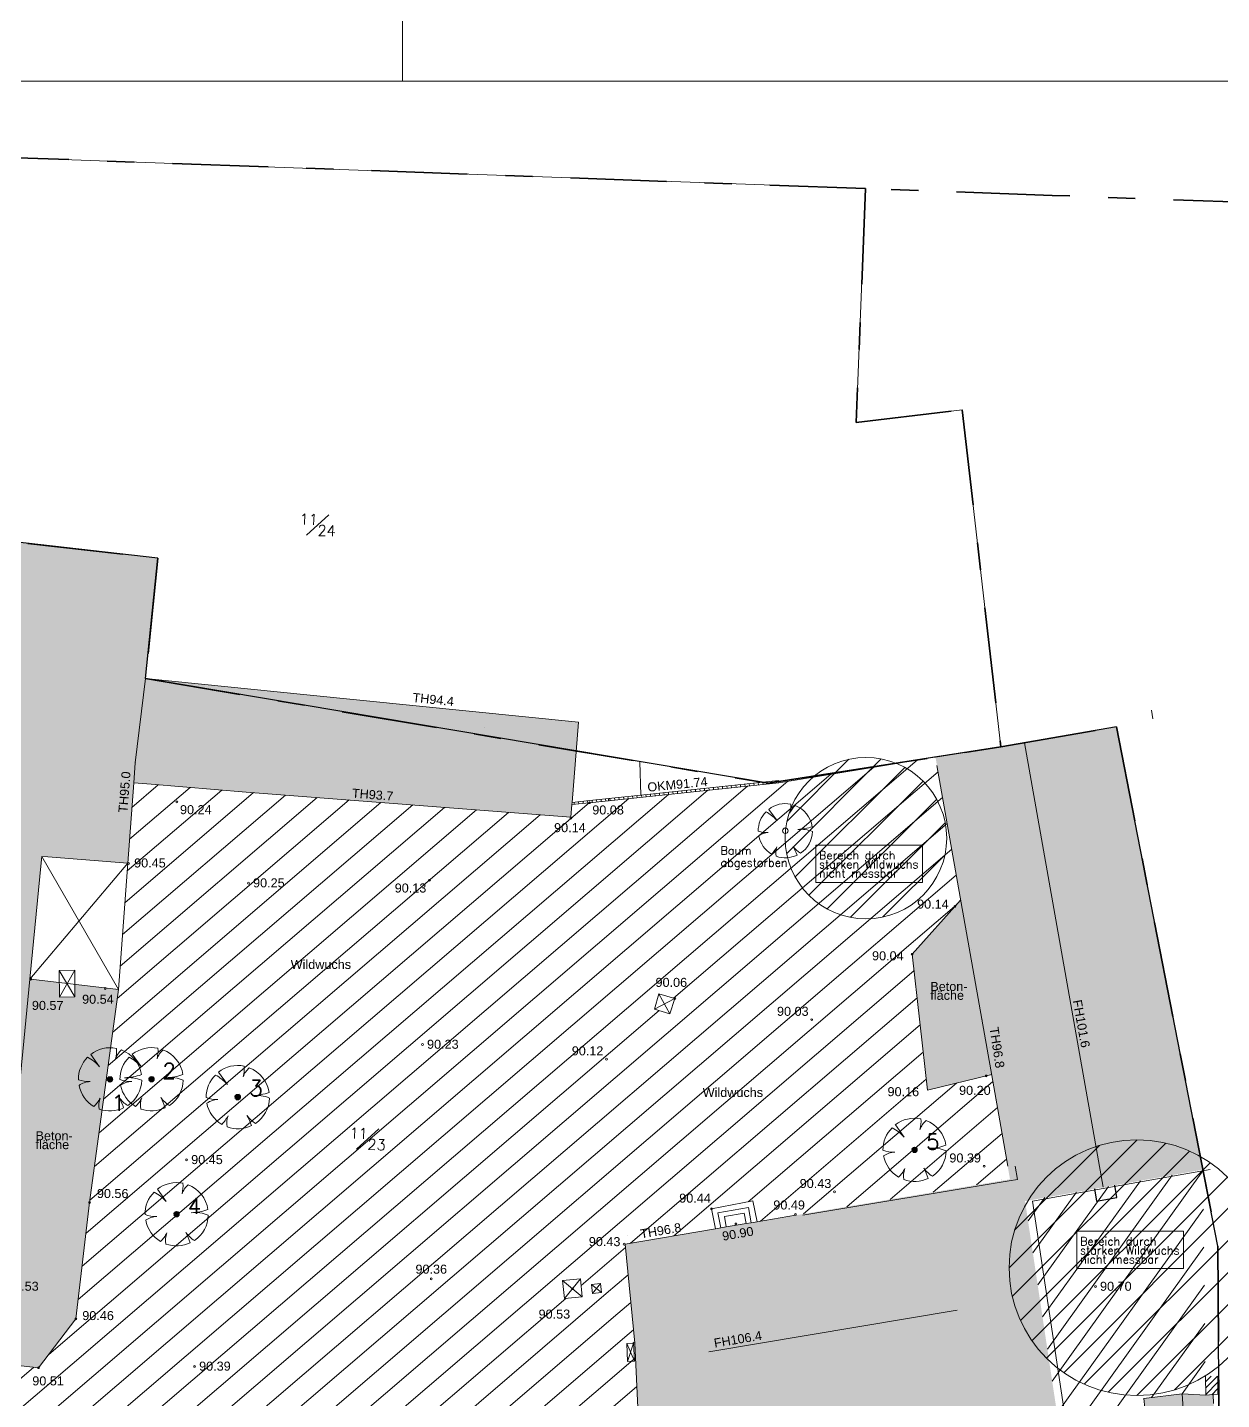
# Model space of a CAD drawing. Header units: centimetres. Extents: x 0 to 44.9, y 0 to 29.7.
# Drawn here: x 34.22 to 38.62, y 8.13 to 13.19 of the extents above; entities that cross this region are included whole.
import ezdxf
from ezdxf.xclip import XClip

# ---------------------------------------------------------------- set-up
doc = ezdxf.new("R2010")
doc.units = ezdxf.units.CM
doc.header["$MEASUREMENT"] = 0
doc.header["$XCLIPFRAME"] = 0
for name, pattern in [('802', [75, 50, -25]), ('812', [75, 50, -25]), ('9948', [75, 50, -25]), ('Doppelstrichlinie', [1.093611, 0.529167, -0.211667, 0.141111, -0.211667])]:
    doc.linetypes.add(name, pattern=pattern)
for name, color, linetype in [('A-Fenster Türen', 7, 'Continuous'), ('A-Lageplan', 7, 'Continuous'), ('AB-01_Lageplan_1_0', 7, 'Continuous'), ('AB-01_Lageplan_1_Ebene 4000', 7, 'Continuous'), ('AB-01_Lageplan_1_Ebene 500', 7, 'Continuous'), ('AB-01_Lageplan_1_Ebene 510', 7, 'Continuous'), ('AB-01_Lageplan_1_Ebene 7000', 7, 'Continuous'), ('AB-01_Lageplan_1_Ebene 7350', 7, 'Continuous'), ('AB-01_Lageplan_1_Ebene 8000', 7, 'Continuous'), ('AB-01_Lageplan_1_Ebene 8001', 7, 'Continuous'), ('AB-01_Lageplan_1_Ebene 805', 7, 'Continuous'), ('Layout-Plankopf.Layout', 7, 'Continuous'), ('Layout-Zeichnung.Layout', 7, 'Continuous')]:
    doc.layers.add(name, color=color, linetype=linetype)
doc.styles.add('ERSTELLTER_STIL_2', font='Simplex.shx')
doc.styles.add('ERSTELLTER_STIL_3', font='')
doc.styles.get('ERSTELLTER_STIL_3').set_extended_font_data('Arial')

# ---------------------------------------------------------------- blocks, each defined once
blk = doc.blocks.new('Zeichnung_1_1', base_point=(36.7453, 8.7483))
at = {"layer": 'AB-01_Lageplan_1_Ebene 7000', "linetype": 'Continuous', "lineweight": 18, "true_color": 0x00a800}
for points in [[(34.5221, 9.3259, 1), (34.5221, 9.3025, 1)], [(34.6754, 9.3262, 1), (34.6754, 9.3029, 1)], [(34.9933, 9.2603, 1), (34.9933, 9.2369, 1)], [(37.4892, 9.0656, 1), (37.4892, 9.0423, 1)], [(34.7678, 8.8283, 1), (34.7678, 8.8049, 1)]]:
    blk.add_hatch(color=94, dxfattribs=at).paths.add_polyline_path(points)
at = {"layer": 'AB-01_Lageplan_1_Ebene 8000', "linetype": 'Continuous', "lineweight": 0, "true_color": 0x000000}
for points in [[(37.7735, 9.3321), (37.6588, 9.9756), (37.4798, 9.7756), (37.537, 9.274)], [(34.5531, 9.6459), (34.3922, 9.6646), (34.3927, 9.6183), (34.3359, 9.6177), (34.3353, 9.6712), (34.2263, 9.6838), (34.117, 8.5534), (33.9463, 8.2843), (34.2585, 8.2507), (34.3964, 8.4309), (34.4468, 8.8597)]]:
    blk.add_hatch(color=18, dxfattribs=at).paths.add_polyline_path(points)
at = {"layer": 'AB-01_Lageplan_1_Ebene 8000', "linetype": 'Continuous', "lineweight": 18, "true_color": 0xcdbe89}
blk.add_hatch(color=43, dxfattribs=at).paths.add_polyline_path([(38.4755, 8.1546), (38.3348, 8.1367), (38.3423, 8.068), (38.4803, 8.0798), (38.5663, 8.0906), (38.5937, 8.0924), (38.5898, 8.1516), (38.5627, 8.1492)])
at = {"layer": 'AB-01_Lageplan_1_Ebene 805', "linetype": 'Continuous', "lineweight": 13, "true_color": 0x9f9f9f}
for points in [[(34.2701, 10.1369), (34.5873, 10.1112), (34.6145, 10.4814), (34.6533, 10.7925), (34.6979, 11.2363), (33.831, 11.3357), (33.8502, 11.5011), (33.4184, 11.5071), (33.4875, 11.369), (33.3576, 10.061), (33.2535, 9.0119), (33.1594, 8.07), (33.2999, 8.0552), (33.5789, 8.0272), (33.7709, 8.0076), (34.117, 8.5534)], [(35.8464, 10.6719), (35.2475, 10.7321), (34.6533, 10.7925), (34.6145, 10.4814), (34.6092, 10.4082), (35.0244, 10.3742), (36.2218, 10.2813), (36.2502, 10.6314)], [(37.0499, 8.8128), (36.4214, 8.7067), (36.457, 8.3415), (36.4832, 7.8074), (38.0177, 8.0599), (37.8964, 8.865), (38.5523, 8.9813), (38.233, 10.6142), (37.8071, 10.541), (37.566, 10.5032), (37.647, 10.042), (37.7704, 9.3499), (37.841, 8.9455)]]:
    blk.add_hatch(color=253, dxfattribs=at).paths.add_polyline_path(points)
at = {"layer": 'AB-01_Lageplan_1_0', "color": 7, "linetype": 'Continuous', "lineweight": 25, "ltscale": 0.666667, "flags": 128}
blk.add_lwpolyline([(38.6074, 8.6995), (38.233, 10.6142), (37.8071, 10.541), (36.9485, 10.4063), (34.6533, 10.7925), (34.6979, 11.2363), (33.4887, 11.3749), (33.1605, 8.0705), (33.1819, 7.6585), (33.9245, 7.4314), (35.1205, 7.5647), (36.4969, 7.7181), (36.4491, 7.0186), (38.6203, 6.8623)], close=True, dxfattribs=at)
blk.add_lwpolyline([(38.6074, 8.6995), (38.233, 10.6142), (37.8071, 10.541), (36.9485, 10.4063), (34.6533, 10.7925), (34.6979, 11.2363), (33.4887, 11.3749), (33.1605, 8.0705), (33.1819, 7.6585), (33.9245, 7.4314), (35.1205, 7.5647), (36.4969, 7.7181), (36.4491, 7.0186), (38.6203, 6.8623)], close=True, dxfattribs=at)
blk.add_lwpolyline([(38.6074, 8.6995), (38.233, 10.6142), (37.8071, 10.541), (36.9485, 10.4063), (34.6533, 10.7925), (34.6979, 11.2363), (33.4887, 11.3749), (33.1605, 8.0705), (33.1819, 7.6585), (33.9245, 7.4314), (35.1205, 7.5647), (36.4969, 7.7181), (36.4491, 7.0186), (38.6203, 6.8623)], close=True, dxfattribs=at)
blk.add_lwpolyline([(38.1525, 8.9104), (38.1604, 8.8653), (38.2353, 8.8785), (38.2272, 8.9237)], dxfattribs=at)
at = {"layer": 'AB-01_Lageplan_1_Ebene 4000', "color": 7, "linetype": 'Continuous', "lineweight": 13, "ltscale": 0.666667}
for p, q in [((36.4276, 8.3404), (36.4529, 8.3416)), ((36.4309, 8.2738), (36.4276, 8.3404)), ((36.4562, 8.275), (36.4276, 8.3404)), ((36.4529, 8.3416), (36.4309, 8.2738)), ((36.4529, 8.3416), (36.4562, 8.275)), ((36.4309, 8.2738), (36.4562, 8.275))]:
    blk.add_line(p, q, dxfattribs=at)
at = {"layer": 'AB-01_Lageplan_1_Ebene 500', "color": 2, "linetype": 'Continuous', "lineweight": 18, "ltscale": 0.666667}
for p, q in [((37.8101, 8.9437), (37.8101, 8.9437)), ((38.4716, 8.1507), (38.4716, 8.1507)), ((38.3315, 8.1353), (38.3315, 8.1353))]:
    blk.add_line(p, q, dxfattribs=at)
at = {"layer": 'AB-01_Lageplan_1_Ebene 500', "color": 7, "linetype": 'Continuous', "lineweight": 13, "ltscale": 0.666667}
for centre in [(34.7683, 10.3375), (36.2907, 10.3346), (36.2215, 10.278), (34.5906, 10.111), (35.0329, 10.038), (35.7, 10.0486), (37.6379, 9.9522), (37.4798, 9.7756), (34.2296, 9.6835), (34.5046, 9.6495), (37.1097, 9.5345), (35.6745, 9.4427), (36.353, 9.3887), (37.7527, 9.327), (34.8045, 9.0172), (37.7455, 8.9937), (34.4468, 8.8597), (37.1936, 8.8994), (37.0494, 8.8161), (36.4181, 8.7064), (35.7066, 8.5784), (38.1563, 8.5499), (34.3964, 8.4309), (36.4537, 8.3412), (34.2585, 8.2507), (34.8338, 8.2554)]:
    blk.add_circle(centre, 0.00333, dxfattribs=at)
at = {"layer": 'AB-01_Lageplan_1_Ebene 510', "color": 1, "linetype": 'Doppelstrichlinie', "lineweight": 35, "ltscale": 0.666667, "true_color": 0xe60000}
for p, q in [((37.3083, 12.6001), (33.2735, 12.7466)), ((37.3083, 12.6001), (37.2735, 11.7371)), ((37.9964, 12.5751), (37.3083, 12.6001)), ((38.7966, 12.5461), (37.9964, 12.5751)), ((37.2735, 11.7371), (37.665, 11.7844)), ((37.665, 11.7844), (37.8071, 10.541)), ((33.4887, 11.3749), (34.6979, 11.2363)), ((34.6979, 11.2363), (34.6533, 10.7925)), ((34.6533, 10.7925), (36.9485, 10.4063)), ((37.8071, 10.541), (38.233, 10.6142)), ((38.233, 10.6142), (38.6074, 8.6995)), ((36.9485, 10.4063), (37.8071, 10.541)), ((38.6074, 8.6995), (38.6203, 6.8623))]:
    blk.add_line(p, q, dxfattribs=at)
at = {"layer": 'AB-01_Lageplan_1_Ebene 510', "color": 7, "linetype": 'Continuous', "lineweight": 13, "ltscale": 0.666667}
for centre in [(34.6979, 11.2363), (34.6533, 10.7925), (38.233, 10.6142), (37.8071, 10.541), (36.9485, 10.4063), (38.6074, 8.6995)]:
    blk.add_circle(centre, 0.0005, dxfattribs=at)
at = {"layer": 'AB-01_Lageplan_1_Ebene 7000', "color": 7, "linetype": 'Continuous', "lineweight": 13, "ltscale": 0.666667}
for p, q in [((33.9305, 7.4384), (37.4979, 10.4921)), ((33.7507, 7.5039), (37.1807, 10.44)), ((33.8406, 7.4711), (37.3393, 10.4661)), ((36.6, 9.6138), (37.5755, 10.4489)), ((33.5711, 7.5695), (36.8733, 10.3962)), ((33.6608, 7.5366), (37.0221, 10.414)), ((34.296, 8.2998), (36.7271, 10.3808)), ((34.5853, 10.0831), (34.934, 10.3816)), ((34.5939, 10.2001), (34.817, 10.3912)), ((34.6025, 10.3172), (34.7, 10.4007)), ((34.4048, 8.5026), (36.5809, 10.3653)), ((34.4192, 8.6246), (36.4347, 10.3499)), ((34.4335, 8.7465), (36.2885, 10.3344)), ((34.5151, 9.3649), (35.6385, 10.3265)), ((34.5319, 9.4889), (35.521, 10.3356)), ((34.5487, 9.613), (35.4035, 10.3448)), ((34.5594, 9.7319), (35.286, 10.3539)), ((34.568, 9.849), (35.1685, 10.363)), ((34.5767, 9.966), (35.051, 10.3721)), ((36.7604, 9.6415), (37.5923, 10.3536)), ((34.448, 8.8687), (36.1085, 10.2901)), ((34.4648, 8.9927), (35.991, 10.2992)), ((34.4816, 9.1168), (35.8735, 10.3083)), ((34.4983, 9.2408), (35.756, 10.3174)), ((36.9794, 10.2713), (36.9514, 10.3103)), ((36.9243, 9.672), (37.6091, 10.2582)), ((37.0881, 9.7026), (37.6259, 10.1629)), ((37.2519, 9.7331), (37.6426, 10.0676)), ((37.4158, 9.7637), (37.6442, 9.9592)), ((35.0164, 7.8194), (37.2519, 9.7331)), ((35.165, 7.837), (37.4158, 9.7637)), ((34.3851, 7.4984), (36.9243, 9.672)), ((34.5327, 7.5151), (37.0881, 9.7026)), ((35.3136, 7.8545), (37.4868, 9.7148)), ((34.2376, 7.4819), (36.7604, 9.6415)), ((34.0901, 7.4653), (36.5468, 9.5683)), ((36.4412, 8.7101), (37.4982, 9.6148)), ((36.6009, 8.737), (37.5096, 9.5149)), ((36.8757, 8.8626), (37.5209, 9.4149)), ((34.4836, 9.3609), (34.4509, 9.4064)), ((34.6369, 9.3612), (34.6042, 9.4067)), ((34.5104, 9.3165), (34.5326, 9.3177)), ((34.5314, 9.3212), (34.5116, 9.32)), ((34.5151, 9.3235), (34.5279, 9.3247)), ((34.6637, 9.3169), (34.6859, 9.318)), ((34.6847, 9.3215), (34.6649, 9.3204)), ((34.6684, 9.3239), (34.6812, 9.325)), ((34.9548, 9.2953), (34.9221, 9.3408)), ((36.9202, 8.791), (37.5323, 9.315)), ((34.5326, 9.3119), (34.5104, 9.3107)), ((34.5139, 9.3072), (34.5303, 9.3072)), ((34.5256, 9.3049), (34.5163, 9.3049)), ((34.6859, 9.3122), (34.6637, 9.311)), ((34.6672, 9.3075), (34.6835, 9.3075)), ((34.6789, 9.3052), (34.6695, 9.3052)), ((37.0797, 8.8178), (37.6431, 9.3001)), ((37.2391, 8.8446), (37.778, 9.3059)), ((34.9816, 9.2509), (35.0038, 9.2521)), ((35.0038, 9.2463), (34.9816, 9.2451)), ((35.0026, 9.2556), (34.9828, 9.2544)), ((34.9851, 9.2416), (35.0015, 9.2416)), ((34.9863, 9.2579), (34.9991, 9.2591)), ((34.9968, 9.2393), (34.9875, 9.2393)), ((37.3984, 8.8713), (37.7947, 9.2105)), ((37.4507, 9.1006), (37.418, 9.1461)), ((37.5578, 8.898), (37.8114, 9.1151)), ((37.4985, 9.061), (37.4787, 9.0598)), ((37.4822, 9.0633), (37.495, 9.0645)), ((37.4775, 9.0563), (37.4997, 9.0575)), ((37.4997, 9.0516), (37.4775, 9.0505)), ((37.481, 9.047), (37.4973, 9.047)), ((37.4927, 9.0446), (37.4833, 9.0446)), ((37.7172, 8.9247), (37.8281, 9.0196)), ((37.9786, 8.3195), (38.439, 8.9612)), ((37.9964, 8.2014), (38.5524, 8.9763)), ((34.7293, 8.8633), (34.6966, 8.9088)), ((37.943, 8.5558), (38.204, 8.9196)), ((37.9608, 8.4377), (38.3215, 8.9404)), ((37.9074, 8.7921), (37.9689, 8.8779)), ((37.9252, 8.674), (38.0864, 8.8987)), ((34.7561, 8.8189), (34.7783, 8.8201)), ((34.7783, 8.8143), (34.7561, 8.8131)), ((34.7771, 8.8236), (34.7573, 8.8224)), ((34.7596, 8.8096), (34.7759, 8.8096)), ((34.7608, 8.8259), (34.7736, 8.8271)), ((34.7713, 8.8073), (34.7619, 8.8073)), ((38.0142, 8.0833), (38.5541, 8.8358)), ((36.2763, 8.5688), (36.4227, 8.6942)), ((37.316, 6.9672), (38.5559, 8.6953)), ((36.2596, 8.5545), (36.2763, 8.5688)), ((36.3522, 8.5242), (36.4325, 8.5929)), ((37.413, 6.9594), (38.5576, 8.5548)), ((35.4623, 7.8721), (36.203, 8.5062)), ((35.6109, 7.8896), (36.3522, 8.5242)), ((36.3944, 8.4506), (36.4424, 8.4917)), ((35.7596, 7.9072), (36.3944, 8.4506)), ((38.3628, 8.1403), (38.5594, 8.4143)), ((35.9082, 7.9247), (36.4366, 8.377)), ((36.4366, 8.377), (36.4523, 8.3904)), ((34.005, 8.0506), (34.2409, 8.2526)), ((36.0569, 7.9422), (36.4597, 8.2871)), ((38.4756, 8.1546), (38.5611, 8.2738)), ((36.1448, 7.9078), (36.4649, 8.1818))]:
    blk.add_line(p, q, dxfattribs=at)
at = {"layer": 'AB-01_Lageplan_1_Ebene 7000', "color": 94, "linetype": 'Continuous', "lineweight": 18, "ltscale": 0.666667, "true_color": 0x00a800}
blk.add_circle((37.0124, 10.2313), 0.01, dxfattribs=at)
for centre, radius, start, end in [((37.012, 10.2345), 0.097, 77.8059, 128.5962), ((36.9439, 10.3207), 0.089, 344.0769, 5.5342), ((37.0094, 10.2321), 0.097, 134.4958, 181.069), ((36.8813, 10.186), 0.13, 40.9781, 62.4416), ((37.096, 10.2716), 0.071, 132.0544, 159.6262), ((37.0135, 10.2316), 0.099, 8.5041, 69.351), ((36.945, 10.3142), 0.09, 248.7697, 272.8082), ((36.9525, 10.1584), 0.066, 92.6464, 125.2029), ((37.0572, 10.3883), 0.152, 270.4655, 290.9043), ((37.07, 10.1279), 0.109, 67.0713, 96.0748), ((37.0125, 10.2312), 0.1, 304.0272, 358.3512), ((37.0144, 10.2324), 0.102, 191.3972, 238.7015), ((37.1203, 10.2314), 0.098, 216.3818, 238.0234), ((36.8246, 10.0593), 0.245, 19.5417, 27.717), ((36.8922, 10.2175), 0.1, 313.7994, 333.1429), ((37.0402, 10.1496), 0.063, 158.9125, 191.2893), ((37.0121, 10.2325), 0.101, 250.5346, 295.4129), ((34.5215, 9.3179), 0.1132, 77.8059, 128.5962), ((34.4421, 9.4185), 0.1038, 344.0769, 5.5342), ((34.6196, 9.3612), 0.0828, 132.0544, 159.6262), ((34.5234, 9.3146), 0.1155, 8.5041, 69.351), ((34.6748, 9.3182), 0.1132, 77.8059, 128.5962), ((34.5954, 9.4188), 0.1038, 344.0769, 5.5342), ((34.7729, 9.3615), 0.0828, 132.0544, 159.6262), ((34.6766, 9.3149), 0.1155, 8.5041, 69.351), ((34.5186, 9.3151), 0.1132, 134.4958, 181.069), ((34.3691, 9.2614), 0.1517, 40.9781, 62.4416), ((34.6719, 9.3155), 0.1132, 134.4958, 181.069), ((34.5224, 9.2617), 0.1517, 40.9781, 62.4416), ((34.9927, 9.2523), 0.1132, 77.8059, 128.5962), ((34.4435, 9.4109), 0.105, 248.7697, 272.8082), ((34.5967, 9.4112), 0.105, 248.7697, 272.8082), ((34.5743, 9.4974), 0.1773, 270.4655, 290.9043), ((34.5892, 9.1936), 0.1272, 67.0713, 96.0748), ((34.7276, 9.4977), 0.1773, 270.4655, 290.9043), ((34.7425, 9.1939), 0.1272, 67.0713, 96.0748), ((34.9898, 9.2495), 0.1132, 134.4958, 181.069), ((34.8403, 9.1958), 0.1517, 40.9781, 62.4416), ((34.9133, 9.3529), 0.1038, 344.0769, 5.5342), ((35.0908, 9.2956), 0.0828, 132.0544, 159.6262), ((34.9946, 9.249), 0.1155, 8.5041, 69.351), ((34.4522, 9.2291), 0.077, 92.6464, 125.2029), ((34.5244, 9.3155), 0.119, 191.3972, 238.7015), ((34.6054, 9.2294), 0.077, 92.6464, 125.2029), ((34.6777, 9.3159), 0.119, 191.3972, 238.7015), ((34.5221, 9.3141), 0.1167, 304.0272, 358.3512), ((34.6754, 9.3144), 0.1167, 304.0272, 358.3512), ((35.0455, 9.4318), 0.1773, 270.4655, 290.9043), ((34.3819, 9.2981), 0.1167, 313.7994, 333.1429), ((34.5545, 9.2189), 0.0735, 158.9125, 191.2893), ((34.648, 9.3144), 0.1143, 216.3818, 238.0234), ((34.3029, 9.1136), 0.2858, 19.5417, 27.717), ((34.5351, 9.2984), 0.1167, 313.7994, 333.1429), ((34.7078, 9.2192), 0.0735, 158.9125, 191.2893), ((34.8013, 9.3147), 0.1143, 216.3818, 238.0234), ((34.4562, 9.1139), 0.2858, 19.5417, 27.717), ((34.9147, 9.3453), 0.105, 248.7697, 272.8082), ((34.9234, 9.1635), 0.077, 92.6464, 125.2029), ((34.9956, 9.2499), 0.119, 191.3972, 238.7015), ((35.0604, 9.128), 0.1272, 67.0713, 96.0748), ((34.9933, 9.2485), 0.1167, 304.0272, 358.3512), ((34.5217, 9.3156), 0.1178, 250.5346, 295.4129), ((34.675, 9.316), 0.1178, 250.5346, 295.4129), ((34.853, 9.2325), 0.1167, 313.7994, 333.1429), ((35.0257, 9.1533), 0.0735, 158.9125, 191.2893), ((35.1192, 9.2488), 0.1143, 216.3818, 238.0234), ((34.7741, 9.048), 0.2858, 19.5417, 27.717), ((37.4886, 9.0577), 0.1132, 77.8059, 128.5962), ((37.4091, 9.1583), 0.1038, 344.0769, 5.5342), ((37.5866, 9.101), 0.0828, 132.0544, 159.6262), ((37.4904, 9.0544), 0.1155, 8.5041, 69.351), ((34.9929, 9.25), 0.1178, 250.5346, 295.4129), ((37.4856, 9.0549), 0.1132, 134.4958, 181.069), ((37.3362, 9.0012), 0.1517, 40.9781, 62.4416), ((37.5414, 9.2371), 0.1773, 270.4655, 290.9043), ((37.5563, 8.9334), 0.1272, 67.0713, 96.0748), ((37.4105, 9.1507), 0.105, 248.7697, 272.8082), ((37.4192, 8.9689), 0.077, 92.6464, 125.2029), ((37.4915, 9.0553), 0.119, 191.3972, 238.7015), ((37.4892, 9.0538), 0.1167, 304.0272, 358.3512), ((37.3489, 9.0379), 0.1167, 313.7994, 333.1429), ((37.5216, 8.9587), 0.0735, 158.9125, 191.2893), ((37.615, 9.0541), 0.1143, 216.3818, 238.0234), ((37.27, 8.8534), 0.2858, 19.5417, 27.717), ((34.7672, 8.8203), 0.1132, 77.8059, 128.5962), ((34.6877, 8.9209), 0.1038, 344.0769, 5.5342), ((34.8652, 8.8636), 0.0828, 132.0544, 159.6262), ((34.769, 8.817), 0.1155, 8.5041, 69.351), ((37.4888, 9.0554), 0.1178, 250.5346, 295.4129), ((34.7642, 8.8176), 0.1132, 134.4958, 181.069), ((34.6147, 8.7638), 0.1517, 40.9781, 62.4416), ((34.6891, 8.9133), 0.105, 248.7697, 272.8082), ((34.6978, 8.7315), 0.077, 92.6464, 125.2029), ((34.82, 8.9998), 0.1773, 270.4655, 290.9043), ((34.8349, 8.696), 0.1272, 67.0713, 96.0748), ((34.7678, 8.8165), 0.1167, 304.0272, 358.3512), ((34.7701, 8.818), 0.119, 191.3972, 238.7015), ((34.6275, 8.8005), 0.1167, 313.7994, 333.1429), ((34.8002, 8.7213), 0.0735, 158.9125, 191.2893), ((34.7674, 8.818), 0.1178, 250.5346, 295.4129), ((34.8936, 8.8168), 0.1143, 216.3818, 238.0234), ((34.5486, 8.616), 0.2858, 19.5417, 27.717)]:
    blk.add_arc(centre, radius, start, end, dxfattribs=at)
at = {"layer": 'AB-01_Lageplan_1_Ebene 7350', "color": 7, "linetype": 'Continuous', "lineweight": 13, "ltscale": 0.666667}
for p, q in [((36.2907, 10.3346), (36.9883, 10.4084)), ((36.4796, 10.3627), (36.9874, 10.4163)), ((36.6143, 10.3769), (36.6152, 10.3689)), ((36.6309, 10.3787), (36.6318, 10.3707)), ((36.6475, 10.3804), (36.6483, 10.3725)), ((36.6641, 10.3822), (36.6649, 10.3742)), ((36.6806, 10.3839), (36.6815, 10.376)), ((36.6972, 10.3857), (36.6981, 10.3777)), ((36.7138, 10.3874), (36.7146, 10.3795)), ((36.7304, 10.3892), (36.7312, 10.3812)), ((36.7469, 10.3909), (36.7478, 10.383)), ((36.7635, 10.3927), (36.7643, 10.3847)), ((36.7801, 10.3944), (36.7809, 10.3865)), ((36.7967, 10.3962), (36.7975, 10.3882)), ((36.8132, 10.3979), (36.8141, 10.39)), ((36.8298, 10.3997), (36.8306, 10.3917)), ((36.8464, 10.4014), (36.8472, 10.3935)), ((36.863, 10.4032), (36.8638, 10.3952)), ((36.8795, 10.4049), (36.8804, 10.397)), ((36.8961, 10.4067), (36.8969, 10.3987)), ((36.9127, 10.4084), (36.9135, 10.4005)), ((36.9293, 10.4102), (36.9301, 10.4022)), ((36.9458, 10.4119), (36.9467, 10.404)), ((36.9624, 10.4137), (36.9632, 10.4057)), ((36.979, 10.4155), (36.9798, 10.4075)), ((36.2255, 10.3278), (36.2907, 10.3346)), ((36.2262, 10.3359), (36.2898, 10.3426)), ((36.2331, 10.3366), (36.234, 10.3287)), ((36.2497, 10.3384), (36.2505, 10.3304)), ((36.2663, 10.3401), (36.2671, 10.3322)), ((36.2829, 10.3419), (36.2837, 10.3339)), ((36.2898, 10.3426), (36.4796, 10.3627)), ((36.2994, 10.3436), (36.3003, 10.3357)), ((36.316, 10.3454), (36.3168, 10.3374)), ((36.3326, 10.3471), (36.3334, 10.3392)), ((36.3491, 10.3489), (36.35, 10.3409)), ((36.3657, 10.3506), (36.3666, 10.3427)), ((36.3823, 10.3524), (36.3831, 10.3444)), ((36.3989, 10.3541), (36.3997, 10.3462)), ((36.4154, 10.3559), (36.4163, 10.3479)), ((36.432, 10.3576), (36.4329, 10.3497)), ((36.4486, 10.3594), (36.4494, 10.3514)), ((36.4652, 10.3611), (36.466, 10.3532)), ((36.4817, 10.3629), (36.4826, 10.3549)), ((36.4983, 10.3646), (36.4992, 10.3567)), ((36.5149, 10.3664), (36.5157, 10.3584)), ((36.5315, 10.3681), (36.5323, 10.3602)), ((36.548, 10.3699), (36.5489, 10.3619)), ((36.5646, 10.3716), (36.5655, 10.3637)), ((36.5812, 10.3734), (36.582, 10.3654)), ((36.5978, 10.3752), (36.5986, 10.3672)), ((38.5627, 8.1492), (38.5619, 8.2194)), ((38.5622, 8.199), (38.5823, 8.2196)), ((38.5624, 8.1754), (38.6059, 8.2199)), ((38.6075, 8.1532), (38.6067, 8.2199)), ((38.5627, 8.1519), (38.607, 8.1972)), ((38.5898, 8.1516), (38.5627, 8.1492)), ((38.5853, 8.1512), (38.6072, 8.1736)), ((38.6075, 8.1532), (38.5898, 8.1516))]:
    blk.add_line(p, q, dxfattribs=at)
blk.add_circle((36.363, 10.3452), 0.00333, dxfattribs=at)
at = {"layer": 'AB-01_Lageplan_1_Ebene 8000', "color": 7, "linetype": '812', "lineweight": 13, "ltscale": 0.666667}
for p, q in [((37.4798, 9.7756), (37.6588, 9.9756)), ((37.537, 9.274), (37.4798, 9.7756)), ((34.4468, 8.8597), (34.5531, 9.6459)), ((37.7735, 9.3321), (37.537, 9.274)), ((34.4468, 8.8597), (34.3964, 8.4309)), ((34.3964, 8.4309), (34.2585, 8.2507)), ((34.2585, 8.2507), (33.9843, 8.2802))]:
    blk.add_line(p, q, dxfattribs=at)
at = {"layer": 'AB-01_Lageplan_1_Ebene 8000', "color": 7, "linetype": 'Continuous', "lineweight": 13, "ltscale": 0.666667}
for p, q in [((34.3917, 9.7174), (34.3349, 9.7164)), ((34.3349, 9.7164), (34.3359, 9.6177)), ((34.3927, 9.6183), (34.3349, 9.7164)), ((34.3359, 9.6177), (34.3917, 9.7174)), ((34.3927, 9.6183), (34.3917, 9.7174)), ((34.3359, 9.6177), (34.3927, 9.6183)), ((36.5297, 9.5734), (36.5464, 9.6297)), ((36.5464, 9.6297), (36.6047, 9.6124)), ((36.5869, 9.5564), (36.5464, 9.6297)), ((36.6047, 9.6124), (36.5297, 9.5734)), ((36.5869, 9.5564), (36.5297, 9.5734)), ((36.6047, 9.6124), (36.5869, 9.5564)), ((36.1909, 8.572), (36.2572, 8.5784)), ((36.1974, 8.5056), (36.1909, 8.572)), ((36.2637, 8.5121), (36.1909, 8.572)), ((36.1974, 8.5056), (36.2572, 8.5784)), ((36.2572, 8.5784), (36.2637, 8.5121)), ((36.2978, 8.558), (36.3309, 8.5612)), ((36.301, 8.5248), (36.2978, 8.558)), ((36.3342, 8.528), (36.2978, 8.558)), ((36.301, 8.5248), (36.3309, 8.5612)), ((36.3309, 8.5612), (36.3342, 8.528)), ((36.2637, 8.5121), (36.1974, 8.5056)), ((36.3342, 8.528), (36.301, 8.5248)), ((38.4755, 8.1546), (38.3348, 8.1367)), ((38.5627, 8.1492), (38.4755, 8.1546)), ((38.4803, 8.0798), (38.4755, 8.1546)), ((38.5898, 8.1516), (38.5919, 8.1188)), ((38.3423, 8.068), (38.3348, 8.1367))]:
    blk.add_line(p, q, dxfattribs=at)
at = {"layer": 'AB-01_Lageplan_1_Ebene 8000', "color": 2, "linetype": 'Continuous', "lineweight": 18, "ltscale": 0.666667}
blk.add_line((36.316, 8.543), (36.316, 8.543), dxfattribs=at)
at = {"layer": 'AB-01_Lageplan_1_Ebene 8000', "color": 7, "linetype": 'Continuous', "lineweight": 13, "ltscale": 0.666667}
for centre in [(36.6047, 9.6124), (36.2273, 8.542)]:
    blk.add_circle(centre, 0.00333, dxfattribs=at)
at = {"layer": 'AB-01_Lageplan_1_Ebene 8001', "color": 220, "linetype": '9948', "lineweight": 18, "ltscale": 0.666667, "true_color": 0xff00d6}
for p, q in [((37.0174, 10.1477), (37.3662, 10.4965)), ((37.0186, 10.2667), (37.2471, 10.4952)), ((37.0487, 10.0611), (37.4528, 10.4652)), ((37.0992, 9.9937), (37.5201, 10.4147)), ((37.1665, 9.9432), (37.5706, 10.3473)), ((37.2531, 9.912), (37.6019, 10.2608)), ((37.3722, 9.9132), (37.6007, 10.1417)), ((37.8373, 8.6192), (38.3095, 9.0914)), ((37.8494, 8.5134), (38.4152, 9.0793)), ((37.8579, 8.7577), (38.1709, 9.0707)), ((37.8791, 8.4253), (38.5033, 9.0495)), ((37.9218, 8.3501), (38.5785, 9.0069)), ((37.9754, 8.286), (38.6427, 8.9532)), ((38.0396, 8.2323), (38.6963, 8.889)), ((38.1148, 8.1896), (38.739, 8.8138)), ((38.2029, 8.1599), (38.7688, 8.7257)), ((38.3087, 8.1478), (38.7809, 8.62)), ((38.4472, 8.1685), (38.7602, 8.4815))]:
    blk.add_line(p, q, dxfattribs=at)
at = {"layer": 'AB-01_Lageplan_1_Ebene 8001', "color": 220, "linetype": 'Continuous', "lineweight": 18, "ltscale": 0.666667, "true_color": 0xff00d6}
for p, q in [((37.1247, 10.0406), (37.1247, 10.1786)), ((37.1247, 10.1786), (37.5177, 10.1786)), ((37.5177, 10.1786), (37.5177, 10.0406)), ((37.5177, 10.0406), (37.1247, 10.0406)), ((38.0874, 8.6167), (38.0874, 8.7547)), ((38.0874, 8.7547), (38.4804, 8.7547)), ((38.4804, 8.7547), (38.4804, 8.6167)), ((38.4804, 8.6167), (38.0874, 8.6167))]:
    blk.add_line(p, q, dxfattribs=at)
at = {"layer": 'AB-01_Lageplan_1_Ebene 8001', "color": 220, "linetype": '9948', "lineweight": 18, "ltscale": 0.666667, "true_color": 0xff00d6}
for centre, radius in [((37.3096, 10.2042), 0.2977), ((38.3091, 8.6196), 0.4718)]:
    blk.add_circle(centre, radius, dxfattribs=at)
at = {"layer": 'AB-01_Lageplan_1_Ebene 805', "color": 7, "linetype": 'Continuous', "lineweight": 13, "ltscale": 0.666667}
for p, q in [((37.3083, 12.6001), (33.2735, 12.7466)), ((37.2735, 11.7371), (37.3083, 12.6001)), ((37.665, 11.7844), (37.2735, 11.7371)), ((37.8071, 10.541), (37.665, 11.7844)), ((34.6979, 11.2363), (33.831, 11.3357)), ((34.6533, 10.7925), (34.6979, 11.2363)), ((34.6145, 10.4814), (34.6533, 10.7925)), ((35.2475, 10.7321), (34.6533, 10.7925)), ((35.8464, 10.6719), (35.2475, 10.7321)), ((35.8464, 10.6719), (36.2502, 10.6314)), ((36.2502, 10.6314), (36.2262, 10.3359)), ((38.3682, 10.6441), (38.3626, 10.6757)), ((38.233, 10.6142), (37.8938, 10.5559)), ((38.5523, 8.9813), (38.233, 10.6142)), ((37.566, 10.5032), (37.8071, 10.541)), ((37.8938, 10.5559), (37.8071, 10.541)), ((34.6145, 10.4814), (34.6092, 10.4082)), ((36.4796, 10.3627), (36.4763, 10.4858)), ((37.3712, 10.4713), (37.5471, 10.5002)), ((37.5471, 10.5002), (37.566, 10.5032)), ((36.9883, 10.4084), (37.3712, 10.4713)), ((37.6019, 10.2989), (37.5715, 10.4716)), ((34.6092, 10.4082), (34.5873, 10.1112)), ((34.6092, 10.4082), (34.6734, 10.4029)), ((34.6734, 10.4029), (35.0244, 10.3742)), ((36.9883, 10.4084), (36.9874, 10.4163)), ((36.2218, 10.2813), (35.0244, 10.3742)), ((36.2255, 10.3278), (36.2218, 10.2813)), ((36.2262, 10.3359), (36.2255, 10.3278)), ((37.647, 10.042), (37.6019, 10.2989)), ((34.2701, 10.1369), (34.2678, 10.1134)), ((34.2923, 10.1351), (34.2701, 10.1369)), ((34.5531, 9.6459), (34.2701, 10.1369)), ((34.5873, 10.1112), (34.2923, 10.1351)), ((34.2263, 9.6838), (34.2678, 10.1134)), ((34.2263, 9.6838), (34.5873, 10.1112)), ((34.5873, 10.1112), (34.5531, 9.6459)), ((37.7704, 9.3499), (37.647, 10.042)), ((34.2263, 9.6838), (34.117, 8.5534)), ((34.5531, 9.6459), (34.2296, 9.6835)), ((37.8326, 8.9937), (37.7704, 9.3499)), ((37.8683, 8.9455), (37.8599, 8.9937)), ((38.212, 8.9161), (38.5796, 8.9813)), ((37.0772, 8.8128), (37.8379, 8.9404)), ((37.8379, 8.9404), (37.8683, 8.9455)), ((37.9238, 8.865), (38.212, 8.9161)), ((36.8931, 8.8659), (36.7405, 8.8365)), ((36.8931, 8.8659), (36.908, 8.7889)), ((38.045, 8.0599), (37.9238, 8.865)), ((36.7405, 8.8365), (36.7547, 8.763)), ((36.764, 8.8221), (36.8765, 8.8422)), ((36.764, 8.8221), (36.774, 8.7663)), ((36.8608, 8.8209), (36.7877, 8.8078)), ((36.7877, 8.8078), (36.7945, 8.7697)), ((36.8608, 8.8209), (36.8678, 8.7821)), ((36.8765, 8.8422), (36.8867, 8.7853)), ((37.0499, 8.8128), (36.908, 8.7889)), ((36.7547, 8.763), (36.4214, 8.7067)), ((36.774, 8.7663), (36.7547, 8.763)), ((36.7945, 8.7697), (36.774, 8.7663)), ((36.8678, 8.7821), (36.7945, 8.7697)), ((36.8867, 8.7853), (36.8678, 8.7821)), ((36.908, 8.7889), (36.8867, 8.7853)), ((36.4214, 8.7067), (36.457, 8.3415)), ((36.457, 8.3415), (36.4832, 7.8074))]:
    blk.add_line(p, q, dxfattribs=at)
at = {"layer": 'AB-01_Lageplan_1_Ebene 805', "color": 2, "linetype": 'Continuous', "lineweight": 18, "ltscale": 0.666667}
for p, q in [((35.9016, 10.6104), (35.9016, 10.6104)), ((34.6175, 10.4819), (34.6175, 10.4819)), ((37.3692, 10.489), (37.3692, 10.489)), ((35.4777, 10.3245), (35.4777, 10.3245)), ((37.6992, 9.7943), (37.6992, 9.7943)), ((37.7401, 9.5347), (37.7401, 9.5347)), ((38.0785, 9.5146), (38.0785, 9.5146)), ((37.7643, 9.4322), (37.7643, 9.4322)), ((37.7478, 9.3466), (37.7478, 9.3466)), ((37.7866, 9.2416), (37.7866, 9.2416)), ((36.4314, 8.7396), (36.4314, 8.7396))]:
    blk.add_line(p, q, dxfattribs=at)
at = {"layer": 'AB-01_Lageplan_1_Ebene 805', "color": 7, "linetype": '802', "lineweight": 13, "ltscale": 0.666667}
for p, q in [((38.1846, 8.9161), (37.8938, 10.5559)), ((36.7297, 8.3097), (37.6457, 8.4633))]:
    blk.add_line(p, q, dxfattribs=at)
at = {"layer": 'AB-01_Lageplan_1_Ebene 805', "color": 7, "linetype": '812', "lineweight": 13, "ltscale": 0.666667}
blk.add_line((34.2296, 9.6835), (34.2263, 9.6838), dxfattribs=at)
at = {"layer": 'AB-01_Lageplan_1_Ebene 805', "color": 7, "linetype": 'Continuous', "lineweight": 13, "ltscale": 0.666667}
for centre in [(36.7405, 8.8365), (36.8303, 8.7811)]:
    blk.add_circle(centre, 0.00333, dxfattribs=at)
at = {"layer": 'AB-01_Lageplan_1_Ebene 500', "color": 7, "linetype": 'Continuous', "lineweight": 13, "char_height": 0.033333, "style": 'ERSTELLTER_STIL_3'}
for s, insert, attachment_point in [('\\A1;{\\pql;\\fArial|b0|i0|c0|p38;90.24}', (34.78, 10.3257), 1), ('\\A1;{\\pql;\\fArial|b0|i0|c0|p38;90.08}', (36.3004, 10.3248), 1), ('\\A1;{\\pqc;\\fArial|b0|i0|c0|p38;90.14}', (36.2179, 10.2594), 2), ('\\A1;{\\pql;\\fArial|b0|i0|c0|p38;90.45}', (34.6109, 10.1123), 4), ('\\A1;{\\pql;\\fArial|b0|i0|c0|p38;90.25}', (35.0495, 10.0389), 4), ('\\A1;{\\pqr;\\fArial|b0|i0|c0|p38;90.13}', (35.6884, 10.0368), 3), ('\\A1;{\\pqr;\\fArial|b0|i0|c0|p38;90.14}', (37.6148, 9.9605), 6), ('\\A1;{\\pqr;\\fArial|b0|i0|c0|p38;90.04}', (37.4487, 9.7698), 6), ('\\A1;{\\pqc;\\fArial|b0|i0|c0|p38;90.54}', (34.4773, 9.6265), 2), ('\\A1;{\\pql;\\fArial|b0|i0|c0|p38;90.57}', (34.2339, 9.6037), 1), ('\\A1;{\\pqr;\\fArial|b0|i0|c0|p38;90.03}', (37.0981, 9.5481), 9), ('\\A1;{\\pql;\\fArial|b0|i0|c0|p38;90.23}', (35.6911, 9.4436), 4), ('\\A1;{\\pqr;\\fArial|b0|i0|c0|p38;90.12}', (36.3413, 9.4023), 9), ('\\A1;{\\pqr;\\fArial|b0|i0|c0|p38;90.16}', (37.5057, 9.2686), 6), ('\\A1;{\\pqr;\\fArial|b0|i0|c0|p38;90.20}', (37.7696, 9.2904), 3), ('\\A1;{\\pql;\\fArial|b0|i0|c0|p38;90.45}', (34.8212, 9.0181), 4), ('\\A1;{\\pqr;\\fArial|b0|i0|c0|p38;90.39}', (37.7338, 9.0073), 9), ('\\A1;{\\pql;\\fArial|b0|i0|c0|p38;90.56}', (34.4736, 8.8761), 7), ('\\A1;{\\pqr;\\fArial|b0|i0|c0|p38;90.43}', (37.1819, 8.913), 9), ('\\A1;{\\pqc;\\fArial|b0|i0|c0|p38;90.49}', (37.0263, 8.8337), 8), ('\\A1;{\\pqr;\\fArial|b0|i0|c0|p38;90.43}', (36.4042, 8.7155), 6), ('\\A1;{\\pqc;\\fArial|b0|i0|c0|p38;90.36}', (35.7066, 8.597), 8), ('\\A1;{\\pql;\\fArial|b0|i0|c0|p38;90.53}', (34.1424, 8.551), 4), ('\\A1;{\\pql;\\fArial|b0|i0|c0|p38;90.70}', (38.1729, 8.5508), 4), ('\\A1;{\\pql;\\fArial|b0|i0|c0|p38;90.46}', (34.4197, 8.4258), 7), ('\\A1;{\\pql;\\fArial|b0|i0|c0|p38;90.39}', (34.8505, 8.2562), 4), ('\\A1;{\\pql;\\fArial|b0|i0|c0|p38;90.51}', (34.2353, 8.2187), 1)]:
    blk.add_mtext(s, dxfattribs=dict(at, insert=insert, attachment_point=attachment_point))
at = {"layer": 'AB-01_Lageplan_1_Ebene 510', "color": 7, "linetype": 'Continuous', "lineweight": 13, "char_height": 0.059524, "attachment_point": 4, "rotation": 357.6506, "style": 'ERSTELLTER_STIL_2'}
for s, insert in [('\\A1;{\\pql;\\FSimplex.shx;{\\H.66x;\\S11#24;}}', (35.2207, 11.3619)), ('\\A1;{\\pql;\\FSimplex.shx;{\\H.66x;\\S11#23;}}', (35.4048, 9.0974))]:
    blk.add_mtext(s, dxfattribs=dict(at, insert=insert))
at = {"layer": 'AB-01_Lageplan_1_Ebene 7000', "color": 7, "linetype": 'Continuous', "lineweight": 13, "insert": (36.7736, 10.0886), "char_height": 0.03, "attachment_point": 7, "line_spacing_factor": 0.892994, "style": 'ERSTELLTER_STIL_2'}
blk.add_mtext('\\A1;{\\pql;\\FSimplex.shx;Baum\\P\\pql;\\FSimplex.shx;abgestorben}', dxfattribs=at)
at = {"layer": 'AB-01_Lageplan_1_Ebene 7000', "color": 7, "linetype": 'Continuous', "lineweight": 13, "attachment_point": 7}
for s, insert, char_height, style in [('\\A1;{\\pql;\\fArial|b0|i0|c0|p38;Wildwuchs}', (35.1883, 9.7211), 0.033333, 'ERSTELLTER_STIL_3'), ('\\A1;{\\pql;\\FSimplex.shx;2}', (34.7149, 9.3162), 0.058333, 'ERSTELLTER_STIL_2'), ('\\A1;{\\pql;\\FSimplex.shx;3}', (35.0352, 9.2527), 0.058333, 'ERSTELLTER_STIL_2'), ('\\A1;{\\pql;\\fArial|b0|i0|c0|p38;Wildwuchs}', (36.7077, 9.2489), 0.033333, 'ERSTELLTER_STIL_3'), ('\\A1;{\\pql;\\FSimplex.shx;1}', (34.5276, 9.198), 0.058333, 'ERSTELLTER_STIL_2'), ('\\A1;{\\pql;\\FSimplex.shx;5}', (37.5316, 9.0552), 0.058333, 'ERSTELLTER_STIL_2'), ('\\A1;{\\pql;\\FSimplex.shx;4}', (34.8082, 8.8178), 0.058333, 'ERSTELLTER_STIL_2')]:
    blk.add_mtext(s, dxfattribs=dict(at, insert=insert, char_height=char_height, style=style))
at = {"layer": 'AB-01_Lageplan_1_Ebene 7350', "color": 1, "linetype": 'Continuous', "lineweight": 35, "true_color": 0xe60000, "insert": (36.5053, 10.3746), "char_height": 0.033333, "attachment_point": 7, "rotation": 5.5578, "style": 'ERSTELLTER_STIL_3'}
blk.add_mtext('\\A1;{\\pql;\\fArial|b0|i0|c0|p38;OKM91.74}', dxfattribs=at)
at = {"layer": 'AB-01_Lageplan_1_Ebene 8000', "color": 7, "linetype": 'Continuous', "lineweight": 13, "char_height": 0.033333, "style": 'ERSTELLTER_STIL_3'}
for s, insert, attachment_point in [('\\A1;{\\pqc;\\fArial|b0|i0|c0|p38;90.06}', (36.5919, 9.6549), 8), ('\\A1;{\\pqr;\\fArial|b0|i0|c0|p38;90.53}', (36.2189, 8.465), 3)]:
    blk.add_mtext(s, dxfattribs=dict(at, insert=insert, attachment_point=attachment_point))
at = {"layer": 'AB-01_Lageplan_1_Ebene 8000', "color": 7, "linetype": 'Continuous', "lineweight": 13, "char_height": 0.033333, "attachment_point": 7, "line_spacing_factor": 0.588187, "style": 'ERSTELLTER_STIL_3'}
for insert in [(37.547, 9.6072), (34.2472, 9.0564)]:
    blk.add_mtext('\\A1;{\\pql;\\fArial|b0|i0|c0|p38;Beton-\\P\\pql;\\fArial|b0|i0|c0|p38;fläche}', dxfattribs=dict(at, insert=insert))
at = {"layer": 'AB-01_Lageplan_1_Ebene 8001', "color": 7, "linetype": 'Continuous', "lineweight": 13, "char_height": 0.03, "attachment_point": 7, "line_spacing_factor": 0.665005, "style": 'ERSTELLTER_STIL_2'}
for insert in [(37.1367, 10.0594), (38.0994, 8.6354)]:
    blk.add_mtext('\\A1;{\\pql;\\FSimplex.shx;Bereich durch\\P\\pql;\\FSimplex.shx;starken Wildwuchs\\P\\pql;\\FSimplex.shx;nicht messbar}', dxfattribs=dict(at, insert=insert))
at = {"layer": 'AB-01_Lageplan_1_Ebene 805', "color": 7, "linetype": 'Continuous', "lineweight": 13, "char_height": 0.033333, "style": 'ERSTELLTER_STIL_3'}
for s, insert, attachment_point, rotation in [('\\A1;{\\pqr;\\fArial|b0|i0|c0|p38;TH94.4}', (35.7882, 10.6908), 9, 354.1806), ('\\A1;{\\pqr;\\fArial|b0|i0|c0|p38;TH95.0}', (34.5984, 10.4486), 9, 85.4011), ('\\A1;{\\pqc;\\fArial|b0|i0|c0|p38;TH93.7}', (35.4892, 10.3474), 8, 355.563), ('\\A1;{\\pqc;\\fArial|b0|i0|c0|p38;FH101.6}', (38.0874, 9.5167), 8, 280.2273), ('\\A1;{\\pqr;\\fArial|b0|i0|c0|p38;TH96.8}', (37.7878, 9.3535), 9, 278.7276), ('\\A1;{\\pql;\\fArial|b0|i0|c0|p38;TH96.8}', (36.4776, 8.7434), 4, 9.5289), ('\\A1;{\\pqc;\\fArial|b0|i0|c0|p38;90.90}', (36.8342, 8.7616), 2, 9.8212), ('\\A1;{\\pql;\\fArial|b0|i0|c0|p38;FH106.4}', (36.7521, 8.3239), 7, 9.5417)]:
    blk.add_mtext(s, dxfattribs=dict(at, insert=insert, attachment_point=attachment_point, rotation=rotation))
at = {"layer": 'AB-01_Lageplan_1_Ebene 805', "color": 7, "linetype": 'Continuous', "lineweight": 13, "insert": (36.7376, 8.859), "char_height": 0.033333, "attachment_point": 9, "style": 'ERSTELLTER_STIL_3'}
blk.add_mtext('\\A1;{\\pqr;\\fArial|b0|i0|c0|p38;90.44}', dxfattribs=at)

msp = doc.modelspace()

# ---------------------------------------------------------------- hatches: boundary and pattern name
at = {"layer": 'A-Lageplan', "linetype": 'Continuous', "lineweight": 0, "ltscale": 10, "true_color": 0xa10000}
msp.add_hatch(color=14, dxfattribs=at).paths.add_polyline_path([(37.566, 10.5032), (38.233, 10.6142), (38.5523, 8.9813), (37.856, 8.8597)])

# ---------------------------------------------------------------- linework, layer by layer
at = {"layer": 'A-Fenster Türen', "color": 7, "linetype": 'Continuous', "lineweight": 13, "ltscale": 10}
msp.add_lwpolyline([(32, 4.5), (41.5, 4.5), (41.5, 12.9966), (32, 12.9966)], close=True, dxfattribs=at)
at = {"layer": 'Layout-Plankopf.Layout', "color": 7, "linetype": 'Continuous', "lineweight": 13, "ltscale": 10}
msp.add_line((35.6, 12.9966), (35.6, 29.2), dxfattribs=at)

# ---------------------------------------------------------------- block references
at = {"layer": 'Layout-Zeichnung.Layout', "color": 7, "linetype": 'Continuous', "lineweight": 13, "ltscale": 10}
ref = msp.add_blockref('Zeichnung_1_1', (36.7453, 8.7483), dxfattribs=at)
XClip(ref).set_block_clipping_path([(32.25, 4.75), (41.2406126, 12.7466466666)])

doc.saveas('drawing.dxf')
